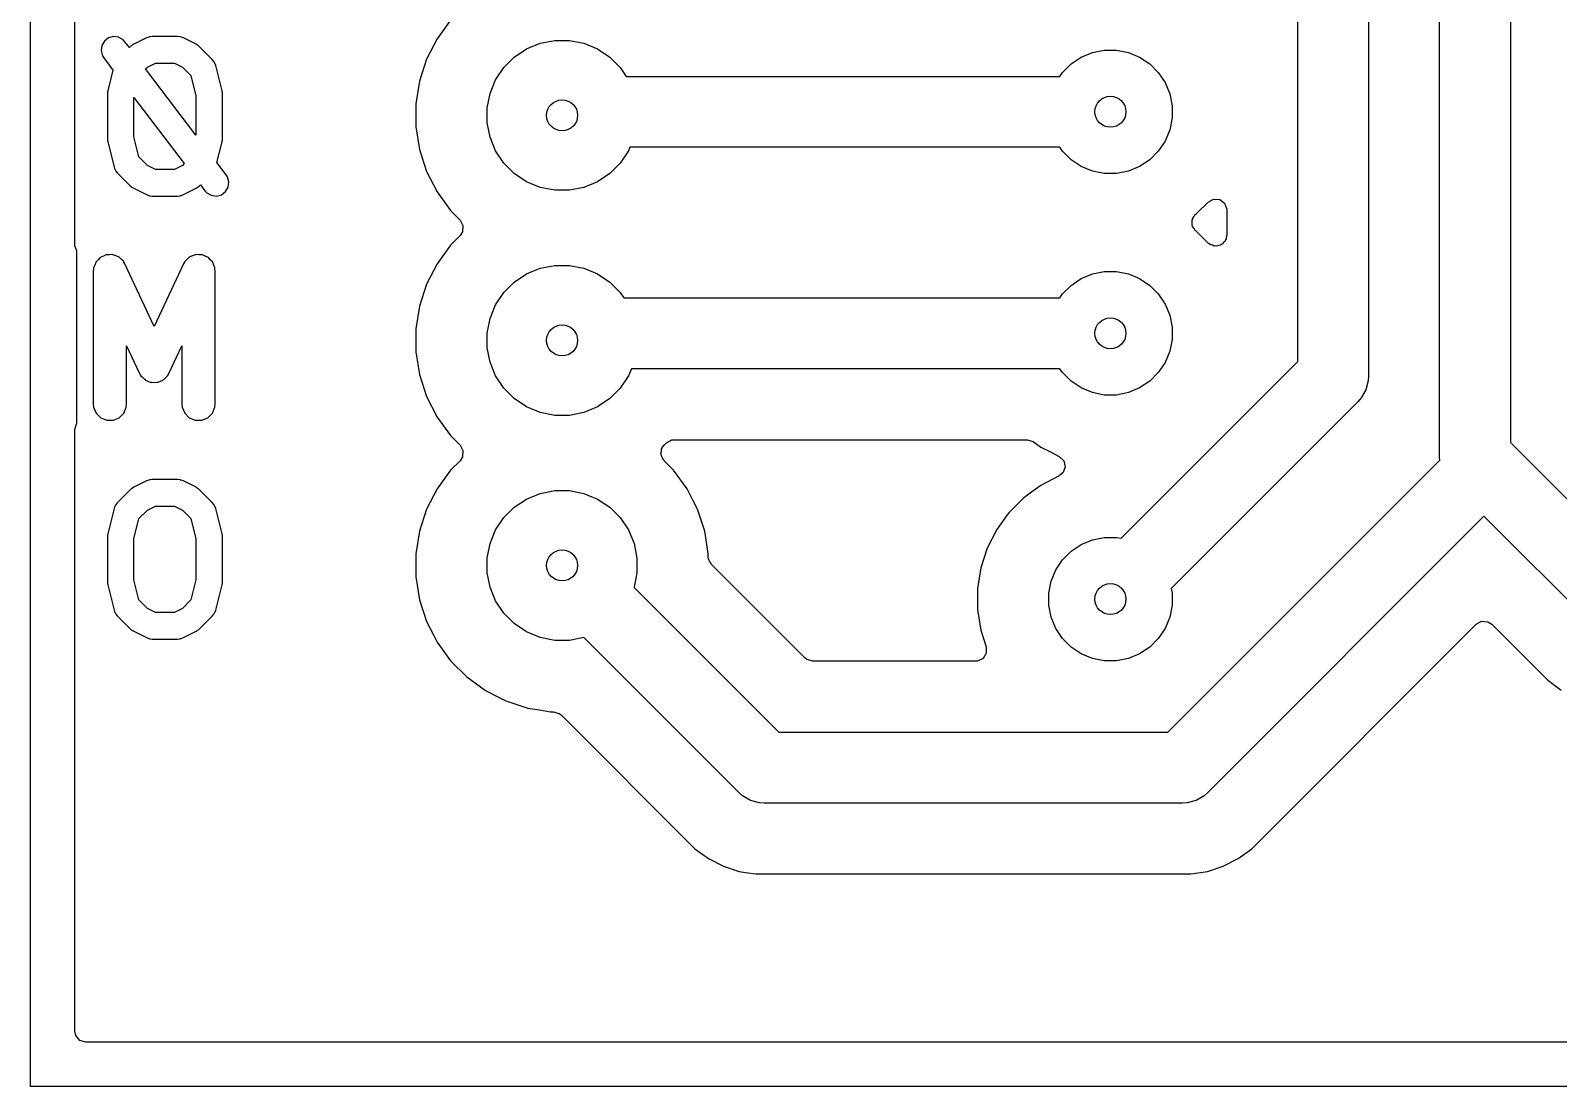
# Model space of a CAD drawing. Extents: x 116 to 150, y -102 to -78.5.
# Drawn here: x 116 to 133.25, y -102 to -90.08 of the extents above; entities that cross this region are included whole.
import ezdxf

# ---------------------------------------------------------------- set-up
doc = ezdxf.new("R2010")
doc.units = 0
doc.layers.add('BLACK', color=7, linetype='CONTINUOUS')

msp = doc.modelspace()

# ---------------------------------------------------------------- linework, layer by layer
at = {"layer": 'BLACK', "linetype": 'CONTINUOUS'}
for p, q in [((116, -102), (116, -78.5)), ((130.3049, -93.819414), (130.3049, -88.6506)), ((131.1049, -88.816286), (131.1049, -93.9851)), ((116.5005, -91.958427), (116.5005, -88.957553)), ((131.9066, -94.8983), (131.9066, -89.3141)), ((132.7066, -89.479786), (132.7066, -94.732614)), ((120.741066, -89.964774), (120.588368, -90.174945)), ((116.833052, -90.201541), (116.803615, -90.252127)), ((116.879607, -90.16607), (116.833052, -90.201541)), ((116.936191, -90.151117), (116.879607, -90.16607)), ((116.99419, -90.158954), (116.936191, -90.151117)), ((117.044776, -90.188391), (116.99419, -90.158954)), ((117.064804, -90.209922), (117.044776, -90.188391)), ((117.306977, -90.166664), (117.164121, -90.238093)), ((117.334441, -90.156155), (117.306977, -90.166664)), ((117.339815, -90.155773), (117.334441, -90.156155)), ((117.344796, -90.15371), (117.339815, -90.155773)), ((117.37406, -90.150828), (117.344796, -90.15371)), ((117.659774, -90.150828), (117.37406, -90.150828)), ((117.689038, -90.15371), (117.659774, -90.150828)), ((117.694015, -90.155771), (117.689038, -90.15371)), ((117.699393, -90.156154), (117.694015, -90.155771)), ((117.726856, -90.166664), (117.699393, -90.156154)), ((117.869714, -90.238093), (117.726856, -90.166664)), ((120.588368, -90.174945), (120.470422, -90.406423)), ((121.753258, -90.226601), (121.916685, -90.194093)), ((121.916685, -90.194093), (122.083315, -90.194093)), ((122.083315, -90.194093), (122.246742, -90.226601)), ((116.803615, -90.252127), (116.795778, -90.310126)), ((116.795778, -90.310126), (116.810731, -90.36671)), ((116.810731, -90.36671), (116.826174, -90.391734)), ((117.115226, -90.276101), (117.064804, -90.209922)), ((117.125137, -90.266191), (117.115226, -90.276101)), ((117.136639, -90.25675), (117.125137, -90.266191)), ((117.139235, -90.253758), (117.136639, -90.25675)), ((117.143744, -90.250919), (117.139235, -90.253758)), ((117.147867, -90.247536), (117.143744, -90.250919)), ((117.151529, -90.246019), (117.147867, -90.247536)), ((117.164121, -90.238093), (117.151529, -90.246019)), ((117.882307, -90.24602), (117.869714, -90.238093)), ((117.885967, -90.247536), (117.882307, -90.24602)), ((117.890086, -90.250917), (117.885967, -90.247536)), ((117.8946, -90.253758), (117.890086, -90.250917)), ((117.897196, -90.256751), (117.8946, -90.253758)), ((117.908698, -90.266191), (117.897196, -90.256751)), ((118.051555, -90.409048), (117.908698, -90.266191)), ((121.460766, -90.382941), (121.599313, -90.290367)), ((121.599313, -90.290367), (121.753258, -90.226601)), ((122.246742, -90.226601), (122.400687, -90.290367)), ((122.400687, -90.290367), (122.539234, -90.382941)), ((127.860022, -90.382655), (127.986801, -90.330142)), ((127.986801, -90.330142), (128.121388, -90.303371)), ((128.121388, -90.303371), (128.258612, -90.303371)), ((128.258612, -90.303371), (128.393199, -90.330142)), ((128.393199, -90.330142), (128.519978, -90.382655)), ((116.826174, -90.391734), (116.930381, -90.528506)), ((116.930381, -90.528506), (116.871396, -90.764447)), ((117.298692, -90.516899), (117.320057, -90.495534)), ((117.866917, -91.262694), (117.298692, -90.516899)), ((117.320057, -90.495534), (117.40947, -90.450828)), ((117.40947, -90.450828), (117.624364, -90.450828)), ((117.624364, -90.450828), (117.713778, -90.495535)), ((117.713778, -90.495535), (117.810044, -90.591801)), ((118.07021, -90.431778), (118.051555, -90.409048)), ((118.074478, -90.442083), (118.07021, -90.431778)), ((118.081117, -90.451043), (118.074478, -90.442083)), ((118.09101, -90.478734), (118.081117, -90.451043)), ((118.162438, -90.764448), (118.09101, -90.478734)), ((120.470422, -90.406423), (120.39014, -90.653506)), ((121.250367, -90.639313), (121.342941, -90.500766)), ((121.342941, -90.500766), (121.460766, -90.382941)), ((122.539234, -90.382941), (122.657059, -90.500766)), ((122.657059, -90.500766), (122.723365, -90.6)), ((127.648893, -90.555925), (127.745925, -90.458893)), ((127.745925, -90.458893), (127.860022, -90.382655)), ((128.519978, -90.382655), (128.634075, -90.458893)), ((128.634075, -90.458893), (128.731107, -90.555925)), ((117.810044, -90.591801), (117.866917, -90.819291)), ((120.39014, -90.653506), (120.3495, -90.910097)), ((121.186601, -90.793258), (121.250367, -90.639313)), ((122.723365, -90.6), (127.619443, -90.6)), ((127.619443, -90.6), (127.648893, -90.555925)), ((128.731107, -90.555925), (128.807345, -90.670022)), ((128.807345, -90.670022), (128.859858, -90.796801)), ((116.867419, -90.795724), (116.866917, -90.800828)), ((116.866917, -90.800828), (116.866917, -91.300828)), ((116.868713, -90.782585), (116.867094, -90.793537)), ((116.867094, -90.793537), (116.867419, -90.795724)), ((116.869799, -90.771564), (116.868713, -90.782585)), ((116.870645, -90.769519), (116.869799, -90.771564)), ((116.871396, -90.764447), (116.870645, -90.769519)), ((117.166917, -91.282362), (117.166917, -90.838959)), ((117.166917, -90.838959), (117.735143, -91.584756)), ((117.866917, -90.819291), (117.866917, -91.262694)), ((118.163187, -90.769519), (118.162438, -90.764448)), ((118.164035, -90.771564), (118.163187, -90.769519)), ((118.16512, -90.782586), (118.164035, -90.771564)), ((118.16674, -90.793537), (118.16512, -90.782586)), ((118.166414, -90.795724), (118.16674, -90.793537)), ((118.166917, -90.800828), (118.166414, -90.795724)), ((118.166917, -91.300828), (118.166917, -90.800828)), ((121.154093, -90.956685), (121.186601, -90.793258)), ((128.859858, -90.796801), (128.886629, -90.931388)), ((120.3495, -90.910097), (120.3495, -91.169902)), ((121.154093, -91.123315), (121.154093, -90.956685)), ((128.886629, -90.931388), (128.886629, -91.068612)), ((120.3495, -91.169902), (120.39014, -91.426493)), ((121.186601, -91.286742), (121.154093, -91.123315)), ((128.859858, -91.203199), (128.807345, -91.329978)), ((128.886629, -91.068612), (128.859858, -91.203199)), ((116.866917, -91.300828), (116.867419, -91.305931)), ((116.867419, -91.305931), (116.867094, -91.308119)), ((116.867094, -91.308119), (116.868713, -91.31907)), ((116.868713, -91.31907), (116.869799, -91.330092)), ((116.869799, -91.330092), (116.870645, -91.332136)), ((116.870645, -91.332136), (116.871396, -91.337209)), ((116.871396, -91.337209), (116.942825, -91.622922)), ((117.22379, -91.509854), (117.166917, -91.282362)), ((118.103453, -91.573148), (118.162438, -91.337208)), ((118.162438, -91.337208), (118.163187, -91.332136)), ((118.163187, -91.332136), (118.164035, -91.330092)), ((118.164035, -91.330092), (118.16512, -91.319069)), ((118.16512, -91.319069), (118.16674, -91.308119)), ((118.166414, -91.305931), (118.166917, -91.300828)), ((118.16674, -91.308119), (118.166414, -91.305931)), ((121.250367, -91.440687), (121.186601, -91.286742)), ((122.766486, -91.4), (122.749633, -91.440687)), ((127.619443, -91.4), (122.766486, -91.4)), ((127.648893, -91.444075), (127.619443, -91.4)), ((128.807345, -91.329978), (128.731107, -91.444075)), ((117.320057, -91.606121), (117.22379, -91.509854)), ((117.735143, -91.584756), (117.713778, -91.606121)), ((118.207661, -91.709921), (118.103453, -91.573148)), ((120.39014, -91.426493), (120.470422, -91.673576)), ((121.342941, -91.579234), (121.250367, -91.440687)), ((121.460766, -91.697059), (121.342941, -91.579234)), ((122.657059, -91.579234), (122.539234, -91.697059)), ((122.749633, -91.440687), (122.657059, -91.579234)), ((127.745925, -91.541107), (127.648893, -91.444075)), ((127.860022, -91.617345), (127.745925, -91.541107)), ((128.634075, -91.541107), (128.519978, -91.617345)), ((128.731107, -91.444075), (128.634075, -91.541107)), ((116.942825, -91.622922), (116.952718, -91.650613)), ((116.952718, -91.650613), (116.959357, -91.659573)), ((116.959357, -91.659573), (116.963625, -91.669877)), ((116.963625, -91.669877), (116.98228, -91.692608)), ((116.98228, -91.692608), (117.125137, -91.835466)), ((117.40947, -91.650828), (117.320057, -91.606121)), ((117.624365, -91.650828), (117.40947, -91.650828)), ((117.713778, -91.606121), (117.624365, -91.650828)), ((118.223103, -91.734945), (118.207661, -91.709921)), ((118.238057, -91.79153), (118.223103, -91.734945)), ((120.470422, -91.673576), (120.588368, -91.905054)), ((121.599313, -91.789633), (121.460766, -91.697059)), ((122.539234, -91.697059), (122.400687, -91.789633)), ((127.986801, -91.669858), (127.860022, -91.617345)), ((128.121388, -91.696629), (127.986801, -91.669858)), ((128.258612, -91.696629), (128.121388, -91.696629)), ((128.393199, -91.669858), (128.258612, -91.696629)), ((128.519978, -91.617345), (128.393199, -91.669858)), ((117.125137, -91.835466), (117.136643, -91.844909)), ((117.136643, -91.844909), (117.139236, -91.847899)), ((117.139236, -91.847899), (117.143741, -91.850735)), ((117.143741, -91.850735), (117.147867, -91.854121)), ((117.147867, -91.854121), (117.15153, -91.855638)), ((117.15153, -91.855638), (117.164121, -91.863564)), ((117.164121, -91.863564), (117.306979, -91.934992)), ((117.726855, -91.934992), (117.869714, -91.863564)), ((117.869714, -91.863564), (117.882304, -91.855638)), ((117.882304, -91.855638), (117.885968, -91.854121)), ((117.885968, -91.854121), (117.890093, -91.850735)), ((117.890093, -91.850735), (117.894599, -91.847899)), ((117.894599, -91.847899), (117.897192, -91.844909)), ((117.897192, -91.844909), (117.908698, -91.835466)), ((117.908698, -91.835466), (117.918608, -91.825555)), ((117.918608, -91.825555), (117.969031, -91.891734)), ((117.969031, -91.891734), (117.989059, -91.913265)), ((117.989059, -91.913265), (118.039645, -91.942702)), ((118.154228, -91.935585), (118.200783, -91.900115)), ((118.200783, -91.900115), (118.23022, -91.849529)), ((118.23022, -91.849529), (118.238057, -91.79153)), ((120.588368, -91.905054), (120.741066, -92.115225)), ((121.753258, -91.853399), (121.599313, -91.789633)), ((121.916685, -91.885907), (121.753258, -91.853399)), ((122.083315, -91.885907), (121.916685, -91.885907)), ((122.246742, -91.853399), (122.083315, -91.885907)), ((122.400687, -91.789633), (122.246742, -91.853399)), ((116.5005, -92.505309), (116.5005, -91.958427)), ((117.306979, -91.934992), (117.334442, -91.945502)), ((117.334442, -91.945502), (117.339817, -91.945883)), ((117.339817, -91.945883), (117.344796, -91.947946)), ((117.344796, -91.947946), (117.37406, -91.950828)), ((117.37406, -91.950828), (117.659774, -91.950828)), ((117.659774, -91.950828), (117.689038, -91.947946)), ((117.689038, -91.947946), (117.694016, -91.945883)), ((117.694016, -91.945883), (117.699392, -91.945502)), ((117.699392, -91.945502), (117.726855, -91.934992)), ((118.039645, -91.942702), (118.097643, -91.950539)), ((118.097643, -91.950539), (118.154228, -91.935585)), ((129.16751, -92.144517), (129.292719, -92.019308)), ((129.292719, -92.019308), (129.354042, -91.985823)), ((129.354042, -91.985823), (129.423734, -91.990807)), ((129.423734, -91.990807), (129.479667, -92.032679)), ((129.479667, -92.032679), (129.504084, -92.098143)), ((129.504084, -92.098143), (129.5044, -92.106989)), ((120.741066, -92.115225), (120.741071, -92.115231)), ((120.741071, -92.115231), (120.848159, -92.222319)), ((120.848159, -92.222319), (120.881644, -92.283642)), ((129.111756, -92.225375), (129.115984, -92.217361)), ((129.114016, -92.251695), (129.111756, -92.225375)), ((129.112505, -92.278069), (129.114016, -92.251695)), ((129.115984, -92.217361), (129.116503, -92.208314)), ((129.116503, -92.208314), (129.132034, -92.186942)), ((129.132034, -92.186942), (129.144362, -92.16358)), ((129.144362, -92.16358), (129.156924, -92.152694)), ((129.156924, -92.152694), (129.157579, -92.151794)), ((129.157579, -92.151794), (129.158277, -92.151522)), ((129.158277, -92.151522), (129.160401, -92.149682)), ((129.160401, -92.149682), (129.1605, -92.149609)), ((129.1605, -92.149609), (129.16751, -92.144517)), ((129.5044, -92.106989), (129.5044, -92.393011)), ((120.848159, -92.397681), (120.741071, -92.504768)), ((120.87666, -92.353334), (120.848159, -92.397681)), ((120.881644, -92.283642), (120.87666, -92.353334)), ((129.116959, -92.285959), (129.112505, -92.278069)), ((129.117735, -92.294988), (129.116959, -92.285959)), ((129.133865, -92.315906), (129.117735, -92.294988)), ((129.146853, -92.338912), (129.133865, -92.315906)), ((129.153217, -92.345098), (129.146853, -92.338912)), ((129.16751, -92.355483), (129.153217, -92.345098)), ((129.293357, -92.48133), (129.16751, -92.355483)), ((129.488753, -92.446295), (129.484715, -92.46005)), ((129.497183, -92.434697), (129.488753, -92.446295)), ((129.498401, -92.413439), (129.497183, -92.434697)), ((129.5044, -92.393011), (129.498401, -92.413439)), ((116.500816, -92.514155), (116.5005, -92.505309)), ((116.521147, -92.568664), (116.500816, -92.514155)), ((116.521147, -94.519222), (116.521147, -92.568664)), ((116.851527, -92.614815), (116.822041, -92.628574)), ((116.855704, -92.614631), (116.851527, -92.614815)), ((116.859568, -92.613031), (116.855704, -92.614631)), ((116.892109, -92.613031), (116.859568, -92.613031)), ((116.924615, -92.611602), (116.892109, -92.613031)), ((116.928545, -92.613031), (116.924615, -92.611602)), ((116.932726, -92.613031), (116.928545, -92.613031)), ((116.962796, -92.625486), (116.932726, -92.613031)), ((117.859568, -92.613031), (117.829517, -92.625477)), ((117.863747, -92.613031), (117.859568, -92.613031)), ((117.867679, -92.611601), (117.863747, -92.613031)), ((117.900198, -92.613031), (117.867679, -92.611601)), ((117.932726, -92.613031), (117.900198, -92.613031)), ((117.936589, -92.614631), (117.932726, -92.613031)), ((117.940767, -92.614815), (117.936589, -92.614631)), ((117.970252, -92.628574), (117.940767, -92.614815)), ((120.741066, -92.504774), (120.588368, -92.714945)), ((120.741071, -92.504768), (120.741066, -92.504774)), ((129.293967, -92.481923), (129.293357, -92.48133)), ((129.299197, -92.486724), (129.293967, -92.481923)), ((129.303658, -92.488761), (129.299197, -92.486724)), ((129.322518, -92.502673), (129.303658, -92.488761)), ((129.343386, -92.506904), (129.322518, -92.502673)), ((129.362753, -92.515749), (129.343386, -92.506904)), ((129.376942, -92.513708), (129.362753, -92.515749)), ((129.390994, -92.516558), (129.376942, -92.513708)), ((129.410837, -92.508835), (129.390994, -92.516558)), ((129.431911, -92.505805), (129.410837, -92.508835)), ((129.442744, -92.496417), (129.431911, -92.505805)), ((129.456107, -92.491217), (129.442744, -92.496417)), ((129.468625, -92.473991), (129.456107, -92.491217)), ((129.484715, -92.46005), (129.468625, -92.473991)), ((116.711015, -92.772882), (116.708647, -92.796928)), ((116.711685, -92.766083), (116.710821, -92.76846)), ((116.710821, -92.76846), (116.711015, -92.772882)), ((116.71225, -92.760349), (116.711685, -92.766083)), ((116.724705, -92.730278), (116.71225, -92.760349)), ((116.735823, -92.699705), (116.724705, -92.730278)), ((116.738645, -92.696622), (116.735823, -92.699705)), ((116.740246, -92.692759), (116.738645, -92.696622)), ((116.763256, -92.669748), (116.740246, -92.692759)), ((116.785232, -92.645752), (116.763256, -92.669748)), ((116.789021, -92.643983), (116.785232, -92.645752)), ((116.791978, -92.641027), (116.789021, -92.643983)), ((116.822041, -92.628574), (116.791978, -92.641027)), ((116.99337, -92.636604), (116.962796, -92.625486)), ((116.996452, -92.639426), (116.99337, -92.636604)), ((117.000316, -92.641027), (116.996452, -92.639426)), ((117.023326, -92.664037), (117.000316, -92.641027)), ((117.047323, -92.686013), (117.023326, -92.664037)), ((117.050259, -92.69097), (117.047323, -92.686013)), ((117.052048, -92.692759), (117.050259, -92.69097)), ((117.053742, -92.69685), (117.052048, -92.692759)), ((117.066056, -92.717637), (117.053742, -92.69685)), ((117.396147, -93.424974), (117.066056, -92.717637)), ((117.726238, -92.717637), (117.396147, -93.424974)), ((117.738549, -92.696853), (117.726238, -92.717637)), ((117.740246, -92.692759), (117.738549, -92.696853)), ((117.742036, -92.690968), (117.740246, -92.692759)), ((117.744972, -92.686013), (117.742036, -92.690968)), ((117.768966, -92.664038), (117.744972, -92.686013)), ((117.791978, -92.641027), (117.768966, -92.664038)), ((117.79584, -92.639427), (117.791978, -92.641027)), ((117.798924, -92.636603), (117.79584, -92.639427)), ((117.829517, -92.625477), (117.798924, -92.636603)), ((118.000316, -92.641027), (117.970252, -92.628574)), ((118.003272, -92.643983), (118.000316, -92.641027)), ((118.007062, -92.645752), (118.003272, -92.643983)), ((118.029047, -92.669758), (118.007062, -92.645752)), ((118.052048, -92.692759), (118.029047, -92.669758)), ((118.053646, -92.696619), (118.052048, -92.692759)), ((118.056472, -92.699704), (118.053646, -92.696619)), ((118.067598, -92.730302), (118.056472, -92.699704)), ((118.080044, -92.760349), (118.067598, -92.730302)), ((118.080608, -92.766079), (118.080044, -92.760349)), ((118.081474, -92.76846), (118.080608, -92.766079)), ((118.081279, -92.772889), (118.081474, -92.76846)), ((118.083647, -92.796928), (118.081279, -92.772889)), ((120.588368, -92.714945), (120.470422, -92.946423)), ((121.599313, -92.830367), (121.753258, -92.766601)), ((121.753258, -92.766601), (121.916685, -92.734093)), ((121.916685, -92.734093), (122.083315, -92.734093)), ((122.083315, -92.734093), (122.246742, -92.766601)), ((122.246742, -92.766601), (122.400687, -92.830367)), ((116.708647, -92.796928), (116.708647, -94.296928)), ((118.083647, -94.296928), (118.083647, -92.796928)), ((120.470422, -92.946423), (120.39014, -93.193506)), ((121.342941, -93.040766), (121.460766, -92.922941)), ((121.460766, -92.922941), (121.599313, -92.830367)), ((122.400687, -92.830367), (122.539234, -92.922941)), ((122.539234, -92.922941), (122.657059, -93.040766)), ((127.648893, -93.055925), (127.745925, -92.958893)), ((127.745925, -92.958893), (127.860022, -92.882655)), ((127.860022, -92.882655), (127.986801, -92.830142)), ((127.986801, -92.830142), (128.121388, -92.803371)), ((128.121388, -92.803371), (128.258612, -92.803371)), ((128.258612, -92.803371), (128.393199, -92.830142)), ((128.393199, -92.830142), (128.519978, -92.882655)), ((128.519978, -92.882655), (128.634075, -92.958893)), ((128.634075, -92.958893), (128.731107, -93.055925)), ((121.250367, -93.179313), (121.342941, -93.040766)), ((122.657059, -93.040766), (122.696638, -93.1)), ((122.696638, -93.1), (127.619443, -93.1)), ((127.619443, -93.1), (127.648893, -93.055925)), ((128.731107, -93.055925), (128.807345, -93.170022)), ((120.39014, -93.193506), (120.3495, -93.450097)), ((121.186601, -93.333258), (121.250367, -93.179313)), ((128.807345, -93.170022), (128.859858, -93.296801)), ((128.859858, -93.296801), (128.886629, -93.431388)), ((120.3495, -93.450097), (120.3495, -93.709902)), ((121.154093, -93.496685), (121.186601, -93.333258)), ((128.886629, -93.431388), (128.886629, -93.568612)), ((117.083647, -94.296928), (117.083647, -93.642095)), ((117.083647, -93.642095), (117.226238, -93.947648)), ((117.566056, -93.947648), (117.708647, -93.642096)), ((117.708647, -93.642096), (117.708647, -94.296928)), ((121.154093, -93.663315), (121.154093, -93.496685)), ((128.886629, -93.568612), (128.859858, -93.703199)), ((120.3495, -93.709902), (120.39014, -93.966493)), ((121.186601, -93.826742), (121.154093, -93.663315)), ((121.250367, -93.980687), (121.186601, -93.826742)), ((128.310601, -95.813712), (130.3049, -93.819414)), ((128.859858, -93.703199), (128.807345, -93.829978)), ((117.226238, -93.947648), (117.234173, -93.961042)), ((117.234173, -93.961042), (117.235823, -93.96558)), ((117.235823, -93.96558), (117.238762, -93.968789)), ((117.238762, -93.968789), (117.244972, -93.979272)), ((117.244972, -93.979272), (117.265985, -93.998516)), ((117.265985, -93.998516), (117.285232, -94.019533)), ((117.507062, -94.019533), (117.526312, -93.998513)), ((117.526312, -93.998513), (117.547323, -93.979272)), ((117.547323, -93.979272), (117.55353, -93.968792)), ((117.55353, -93.968792), (117.556472, -93.965581)), ((117.556472, -93.965581), (117.558123, -93.961038)), ((117.558123, -93.961038), (117.566056, -93.947648)), ((120.39014, -93.966493), (120.470422, -94.213576)), ((121.342941, -94.119234), (121.250367, -93.980687)), ((122.749633, -93.980687), (122.657059, -94.119234)), ((122.783055, -93.9), (122.749633, -93.980687)), ((127.619443, -93.9), (122.783055, -93.9)), ((127.648893, -93.944075), (127.619443, -93.9)), ((127.745925, -94.041107), (127.648893, -93.944075)), ((128.731107, -93.944075), (128.634075, -94.041107)), ((128.807345, -93.829978), (128.731107, -93.944075)), ((131.1049, -93.9851), (131.101478, -94.03731)), ((117.285232, -94.019533), (117.29278, -94.023055)), ((117.29278, -94.023055), (117.298924, -94.028682)), ((117.298924, -94.028682), (117.325711, -94.038422)), ((117.325711, -94.038422), (117.351527, -94.05047)), ((117.351527, -94.05047), (117.359846, -94.050835)), ((117.359846, -94.050835), (117.367679, -94.053684)), ((117.367679, -94.053684), (117.396153, -94.052431)), ((117.396153, -94.052431), (117.424615, -94.053683)), ((117.424615, -94.053683), (117.432444, -94.050835)), ((117.432444, -94.050835), (117.440767, -94.05047)), ((117.440767, -94.05047), (117.466592, -94.038418)), ((117.466592, -94.038418), (117.49337, -94.028681)), ((117.49337, -94.028681), (117.499512, -94.023056)), ((117.499512, -94.023056), (117.507062, -94.019533)), ((121.460766, -94.237059), (121.342941, -94.119234)), ((122.657059, -94.119234), (122.539234, -94.237059)), ((127.860022, -94.117345), (127.745925, -94.041107)), ((127.986801, -94.169858), (127.860022, -94.117345)), ((128.121388, -94.196629), (127.986801, -94.169858)), ((128.393199, -94.169858), (128.258612, -94.196629)), ((128.519978, -94.117345), (128.393199, -94.169858)), ((128.634075, -94.041107), (128.519978, -94.117345)), ((131.074452, -94.138174), (131.022241, -94.228605)), ((131.101478, -94.03731), (131.074452, -94.138174)), ((116.708647, -94.296928), (116.71225, -94.333507)), ((116.71225, -94.333507), (116.740246, -94.401097)), ((117.052048, -94.401097), (117.080044, -94.333507)), ((117.080044, -94.333507), (117.083647, -94.296928)), ((117.708647, -94.296928), (117.71225, -94.333507)), ((117.71225, -94.333507), (117.740246, -94.401097)), ((118.052048, -94.401097), (118.080044, -94.333507)), ((118.080044, -94.333507), (118.083647, -94.296928)), ((120.470422, -94.213576), (120.588368, -94.445054)), ((121.599313, -94.329633), (121.460766, -94.237059)), ((121.753258, -94.393399), (121.599313, -94.329633)), ((122.400687, -94.329633), (122.246742, -94.393399)), ((122.539234, -94.237059), (122.400687, -94.329633)), ((128.258612, -94.196629), (128.121388, -94.196629)), ((130.987743, -94.267942), (128.876287, -96.379398)), ((131.022241, -94.228605), (130.987743, -94.267942)), ((116.740246, -94.401097), (116.791978, -94.452829)), ((116.791978, -94.452829), (116.859568, -94.480825)), ((116.859568, -94.480825), (116.932726, -94.480825)), ((116.932726, -94.480825), (117.000316, -94.452829)), ((117.000316, -94.452829), (117.052048, -94.401097)), ((117.740246, -94.401097), (117.791978, -94.452829)), ((117.791978, -94.452829), (117.859568, -94.480825)), ((117.859568, -94.480825), (117.932726, -94.480825)), ((117.932726, -94.480825), (118.000316, -94.452829)), ((118.000316, -94.452829), (118.052048, -94.401097)), ((120.588368, -94.445054), (120.741066, -94.655225)), ((121.916685, -94.425907), (121.753258, -94.393399)), ((122.083315, -94.425907), (121.916685, -94.425907)), ((122.246742, -94.393399), (122.083315, -94.425907)), ((116.5005, -94.587095), (116.520185, -94.520056)), ((116.5005, -96.957553), (116.5005, -94.587095)), ((116.520185, -94.520056), (116.521147, -94.519222)), ((120.741066, -94.655225), (120.741071, -94.655231)), ((120.741071, -94.655231), (120.848159, -94.762319)), ((120.848159, -94.762319), (120.881644, -94.823642)), ((120.881644, -94.823642), (120.87666, -94.893334)), ((123.115838, -94.858843), (123.121454, -94.833024)), ((123.119001, -94.867326), (123.115838, -94.858843)), ((123.121454, -94.833024), (123.12334, -94.806665)), ((123.12334, -94.806665), (123.129159, -94.797609)), ((123.129159, -94.797609), (123.130691, -94.79057)), ((123.130691, -94.79057), (123.151836, -94.762323)), ((123.151836, -94.762323), (123.177344, -94.736815)), ((123.177344, -94.736815), (123.238666, -94.703333)), ((123.238666, -94.703333), (123.265022, -94.7005)), ((123.265022, -94.7005), (127.249253, -94.7005)), ((127.249253, -94.7005), (127.316292, -94.720185)), ((127.316292, -94.720185), (127.322138, -94.724182)), ((127.322138, -94.724182), (127.374626, -94.762316)), ((127.374626, -94.762316), (127.403567, -94.783343)), ((127.403567, -94.783343), (127.512665, -94.838931)), ((127.512665, -94.838931), (127.611941, -94.889515)), ((132.7066, -94.732614), (134.073986, -96.1)), ((120.848159, -94.937681), (120.741071, -95.044768)), ((120.87666, -94.893334), (120.848159, -94.937681)), ((123.118356, -94.876357), (123.119001, -94.867326)), ((123.131019, -94.899548), (123.118356, -94.876357)), ((123.140253, -94.924307), (123.131019, -94.899548)), ((123.1475, -94.929732), (123.140253, -94.924307)), ((123.15184, -94.93768), (123.1475, -94.929732)), ((123.258931, -95.044771), (123.15184, -94.93768)), ((127.611941, -94.889515), (127.662737, -94.93749)), ((127.679532, -95.005311), (127.656995, -95.071446)), ((127.662737, -94.93749), (127.679532, -95.005311)), ((128.837714, -98.0017), (131.908723, -94.93069)), ((131.908723, -94.93069), (131.9066, -94.8983)), ((117.306977, -95.166664), (117.164121, -95.238093)), ((117.334441, -95.156155), (117.306977, -95.166664)), ((117.339815, -95.155773), (117.334441, -95.156155)), ((117.344796, -95.15371), (117.339815, -95.155773)), ((117.37406, -95.150828), (117.344796, -95.15371)), ((117.659774, -95.150828), (117.37406, -95.150828)), ((117.689038, -95.15371), (117.659774, -95.150828)), ((117.694015, -95.155771), (117.689038, -95.15371)), ((117.699393, -95.156154), (117.694015, -95.155771)), ((117.726856, -95.166664), (117.699393, -95.156154)), ((117.869714, -95.238093), (117.726856, -95.166664)), ((120.741066, -95.044774), (120.588368, -95.254945)), ((120.741071, -95.044768), (120.741066, -95.044774)), ((123.411634, -95.254949), (123.258931, -95.044771)), ((127.611941, -95.110485), (127.403566, -95.216657)), ((127.656995, -95.071446), (127.611941, -95.110485)), ((117.125137, -95.266191), (116.98228, -95.409048)), ((117.136639, -95.25675), (117.125137, -95.266191)), ((117.139235, -95.253758), (117.136639, -95.25675)), ((117.143744, -95.250919), (117.139235, -95.253758)), ((117.147867, -95.247536), (117.143744, -95.250919)), ((117.151529, -95.246019), (117.147867, -95.247536)), ((117.164121, -95.238093), (117.151529, -95.246019)), ((117.882307, -95.24602), (117.869714, -95.238093)), ((117.885967, -95.247536), (117.882307, -95.24602)), ((117.890086, -95.250917), (117.885967, -95.247536)), ((117.8946, -95.253758), (117.890086, -95.250917)), ((117.897196, -95.256751), (117.8946, -95.253758)), ((117.908698, -95.266191), (117.897196, -95.256751)), ((118.051555, -95.409048), (117.908698, -95.266191)), ((120.588368, -95.254945), (120.470422, -95.486423)), ((121.460766, -95.462941), (121.599313, -95.370367)), ((121.599313, -95.370367), (121.753258, -95.306601)), ((121.753258, -95.306601), (121.916685, -95.274093)), ((121.916685, -95.274093), (122.083315, -95.274093)), ((122.083315, -95.274093), (122.246742, -95.306601)), ((122.246742, -95.306601), (122.400687, -95.370367)), ((122.400687, -95.370367), (122.539234, -95.462941)), ((123.476933, -95.383105), (123.411634, -95.254949)), ((127.212487, -95.355485), (127.045485, -95.522487)), ((127.212488, -95.355485), (127.212487, -95.355485)), ((127.21249, -95.355483), (127.212488, -95.355485)), ((127.339532, -95.263181), (127.21249, -95.355483)), ((127.403566, -95.216657), (127.339532, -95.263181)), ((116.942825, -95.478734), (116.871396, -95.764447)), ((116.952718, -95.451043), (116.942825, -95.478734)), ((116.959357, -95.442082), (116.952718, -95.451043)), ((116.963625, -95.431779), (116.959357, -95.442082)), ((116.98228, -95.409048), (116.963625, -95.431779)), ((117.22379, -95.591801), (117.320057, -95.495534)), ((117.320057, -95.495534), (117.40947, -95.450828)), ((117.40947, -95.450828), (117.624364, -95.450828)), ((117.624364, -95.450828), (117.713778, -95.495535)), ((117.713778, -95.495535), (117.810044, -95.591801)), ((118.07021, -95.431778), (118.051555, -95.409048)), ((118.074478, -95.442083), (118.07021, -95.431778)), ((118.081117, -95.451043), (118.074478, -95.442083)), ((118.09101, -95.478734), (118.081117, -95.451043)), ((118.162438, -95.764448), (118.09101, -95.478734)), ((120.470422, -95.486423), (120.39014, -95.733506)), ((121.342941, -95.580766), (121.460766, -95.462941)), ((122.539234, -95.462941), (122.657059, -95.580766)), ((123.529577, -95.486423), (123.476933, -95.383105)), ((123.529577, -95.486425), (123.529577, -95.486423)), ((123.529579, -95.486428), (123.529577, -95.486425)), ((123.60986, -95.733507), (123.529579, -95.486428)), ((127.026477, -95.54865), (126.906657, -95.713566)), ((127.045483, -95.52249), (127.026477, -95.54865)), ((127.045485, -95.522488), (127.045483, -95.52249)), ((127.045485, -95.522487), (127.045485, -95.522488)), ((117.166917, -95.819293), (117.22379, -95.591801)), ((117.810044, -95.591801), (117.866917, -95.819291)), ((121.186601, -95.873258), (121.250367, -95.719313)), ((121.250367, -95.719313), (121.342941, -95.580766)), ((122.657059, -95.580766), (122.749633, -95.719313)), ((122.749633, -95.719313), (122.813399, -95.873258)), ((126.906657, -95.713566), (126.799433, -95.924003)), ((132.4067, -95.564086), (129.286243, -98.684543)), ((133.625457, -96.782843), (132.4067, -95.564086)), ((116.867419, -95.795724), (116.866917, -95.800828)), ((116.866917, -95.800828), (116.866917, -96.300828)), ((116.868713, -95.782585), (116.867094, -95.793537)), ((116.867094, -95.793537), (116.867419, -95.795724)), ((116.869799, -95.771564), (116.868713, -95.782585)), ((116.870645, -95.769519), (116.869799, -95.771564)), ((116.871396, -95.764447), (116.870645, -95.769519)), ((117.166917, -96.282362), (117.166917, -95.819293)), ((117.866917, -95.819291), (117.866917, -96.282364)), ((118.163187, -95.769519), (118.162438, -95.764448)), ((118.164035, -95.771564), (118.163187, -95.769519)), ((118.16512, -95.782586), (118.164035, -95.771564)), ((118.16674, -95.793537), (118.16512, -95.782586)), ((118.166414, -95.795724), (118.16674, -95.793537)), ((118.166917, -95.800828), (118.166414, -95.795724)), ((118.166917, -96.300828), (118.166917, -95.800828)), ((120.39014, -95.733506), (120.3495, -95.990097)), ((121.154093, -96.036685), (121.186601, -95.873258)), ((122.813399, -95.873258), (122.845907, -96.036685)), ((123.625143, -95.83), (123.60986, -95.733507)), ((123.6505, -95.990097), (123.625143, -95.83)), ((127.745925, -95.958893), (127.860022, -95.882655)), ((127.860022, -95.882655), (127.986801, -95.830142)), ((127.986801, -95.830142), (128.121388, -95.803371)), ((128.121388, -95.803371), (128.258612, -95.803371)), ((128.258612, -95.803371), (128.310601, -95.813712)), ((120.3495, -95.990097), (120.3495, -96.249902)), ((121.154093, -96.203315), (121.154093, -96.036685)), ((122.845907, -96.036685), (122.845907, -96.203315)), ((123.6505, -96.021374), (123.6505, -95.990097)), ((123.653334, -96.047732), (123.6505, -96.021374)), ((123.686819, -96.109055), (123.653334, -96.047732)), ((126.799433, -95.924003), (126.726446, -96.148631)), ((127.572655, -96.170022), (127.648893, -96.055925)), ((127.648893, -96.055925), (127.745925, -95.958893)), ((121.186601, -96.366742), (121.154093, -96.203315)), ((122.845907, -96.203315), (122.813399, -96.366742)), ((124.742645, -97.164881), (123.686819, -96.109055)), ((126.726446, -96.148631), (126.6895, -96.381902)), ((127.520142, -96.296801), (127.572655, -96.170022)), ((116.866917, -96.300828), (116.867419, -96.305931)), ((116.867419, -96.305931), (116.867094, -96.308119)), ((116.867094, -96.308119), (116.868713, -96.31907)), ((116.868713, -96.31907), (116.869799, -96.330092)), ((116.869799, -96.330092), (116.870645, -96.332136)), ((116.870645, -96.332136), (116.871396, -96.337209)), ((116.871396, -96.337209), (116.942825, -96.622922)), ((117.22379, -96.509854), (117.166917, -96.282362)), ((117.866917, -96.282364), (117.810044, -96.509854)), ((118.09101, -96.622922), (118.162438, -96.337208)), ((118.162438, -96.337208), (118.163187, -96.332136)), ((118.163187, -96.332136), (118.164035, -96.330092)), ((118.164035, -96.330092), (118.16512, -96.319069)), ((118.16512, -96.319069), (118.16674, -96.308119)), ((118.166414, -96.305931), (118.166917, -96.300828)), ((118.16674, -96.308119), (118.166414, -96.305931)), ((120.3495, -96.249902), (120.39014, -96.506493)), ((121.250367, -96.520687), (121.186601, -96.366742)), ((122.813399, -96.366742), (122.813114, -96.367428)), ((122.813114, -96.367428), (124.447386, -98.0017)), ((126.6895, -96.381902), (126.6895, -96.618097)), ((127.493371, -96.431388), (127.520142, -96.296801)), ((128.876287, -96.379398), (128.886629, -96.431388)), ((117.320057, -96.606121), (117.22379, -96.509854)), ((117.810044, -96.509854), (117.713778, -96.606121)), ((120.39014, -96.506493), (120.470422, -96.753576)), ((121.342941, -96.659234), (121.250367, -96.520687)), ((127.493371, -96.568612), (127.493371, -96.431388)), ((127.520142, -96.703199), (127.493371, -96.568612)), ((128.886629, -96.568612), (128.859858, -96.703199)), ((128.886629, -96.431388), (128.886629, -96.568612)), ((116.942825, -96.622922), (116.952718, -96.650613)), ((116.952718, -96.650613), (116.959357, -96.659573)), ((116.959357, -96.659573), (116.963625, -96.669877)), ((116.963625, -96.669877), (116.98228, -96.692608)), ((116.98228, -96.692608), (117.125137, -96.835466)), ((117.40947, -96.650828), (117.320057, -96.606121)), ((117.624365, -96.650828), (117.40947, -96.650828)), ((117.713778, -96.606121), (117.624365, -96.650828)), ((117.908698, -96.835466), (118.051555, -96.692608)), ((118.051555, -96.692608), (118.07021, -96.669877)), ((118.07021, -96.669877), (118.074477, -96.659573)), ((118.074477, -96.659573), (118.081117, -96.650613)), ((118.081117, -96.650613), (118.09101, -96.622922)), ((120.470422, -96.753576), (120.550813, -96.911349)), ((121.460766, -96.777059), (121.342941, -96.659234)), ((126.6895, -96.618097), (126.726447, -96.851369)), ((127.572655, -96.829978), (127.520142, -96.703199)), ((128.859858, -96.703199), (128.807345, -96.829978)), ((132.319019, -96.783845), (132.380342, -96.75036)), ((132.380342, -96.75036), (132.450034, -96.755344)), ((132.450034, -96.755344), (132.494381, -96.783845)), ((117.125137, -96.835466), (117.136643, -96.844909)), ((117.136643, -96.844909), (117.139236, -96.847899)), ((117.139236, -96.847899), (117.143741, -96.850735)), ((117.143741, -96.850735), (117.147867, -96.854121)), ((117.147867, -96.854121), (117.15153, -96.855638)), ((117.15153, -96.855638), (117.164121, -96.863564)), ((117.164121, -96.863564), (117.306979, -96.934992)), ((117.726855, -96.934992), (117.869714, -96.863564)), ((117.869714, -96.863564), (117.882304, -96.855638)), ((117.882304, -96.855638), (117.885968, -96.854121)), ((117.885968, -96.854121), (117.890093, -96.850735)), ((117.890093, -96.850735), (117.894599, -96.847899)), ((117.894599, -96.847899), (117.897192, -96.844909)), ((117.897192, -96.844909), (117.908698, -96.835466)), ((120.550813, -96.911349), (120.588366, -96.985051)), ((121.599313, -96.869633), (121.460766, -96.777059)), ((121.753258, -96.933399), (121.599313, -96.869633)), ((126.726447, -96.851369), (126.726447, -96.851372)), ((126.726447, -96.851372), (126.787374, -97.038882)), ((127.648893, -96.944075), (127.572655, -96.829978)), ((128.807345, -96.829978), (128.731107, -96.944075)), ((129.785474, -99.31739), (132.319019, -96.783845)), ((132.494381, -96.783845), (133.126226, -97.41569)), ((116.5005, -101.3755), (116.5005, -96.957553)), ((117.306979, -96.934992), (117.334442, -96.945502)), ((117.334442, -96.945502), (117.339817, -96.945883)), ((117.339817, -96.945883), (117.344796, -96.947946)), ((117.344796, -96.947946), (117.37406, -96.950828)), ((117.37406, -96.950828), (117.659774, -96.950828)), ((117.659774, -96.950828), (117.689038, -96.947946)), ((117.689038, -96.947946), (117.694016, -96.945883)), ((117.694016, -96.945883), (117.699392, -96.945502)), ((117.699392, -96.945502), (117.726855, -96.934992)), ((120.588366, -96.985051), (120.741069, -97.195229)), ((121.916685, -96.965907), (121.753258, -96.933399)), ((122.083315, -96.965907), (121.916685, -96.965907)), ((122.246742, -96.933399), (122.083315, -96.965907)), ((122.247428, -96.933114), (122.246742, -96.933399)), ((123.998857, -98.684543), (122.247428, -96.933114)), ((126.787374, -97.038882), (126.789369, -97.108723)), ((127.745925, -97.041107), (127.648893, -96.944075)), ((127.860022, -97.117345), (127.745925, -97.041107)), ((128.634075, -97.041107), (128.519978, -97.117345)), ((128.731107, -96.944075), (128.634075, -97.041107)), ((120.741069, -97.195229), (120.924771, -97.378931)), ((124.763287, -97.181515), (124.742645, -97.164881)), ((124.830326, -97.2012), (124.763287, -97.181515)), ((126.669443, -97.2012), (124.830326, -97.2012)), ((126.690588, -97.199384), (126.669443, -97.2012)), ((126.753289, -97.168556), (126.690588, -97.199384)), ((126.789369, -97.108723), (126.753289, -97.168556)), ((127.986801, -97.169858), (127.860022, -97.117345)), ((128.121388, -97.196629), (127.986801, -97.169858)), ((128.258612, -97.196629), (128.121388, -97.196629)), ((128.393199, -97.169858), (128.258612, -97.196629)), ((128.519978, -97.117345), (128.393199, -97.169858)), ((120.924771, -97.378931), (121.134949, -97.531634)), ((133.126226, -97.41569), (133.279101, -97.52676)), ((121.134949, -97.531634), (121.282445, -97.606787)), ((121.282445, -97.606787), (121.366423, -97.649577)), ((121.366423, -97.649577), (121.366425, -97.649577)), ((121.366425, -97.649577), (121.366428, -97.649579)), ((121.366428, -97.649579), (121.613507, -97.72986)), ((121.613507, -97.72986), (121.745706, -97.750797)), ((121.745706, -97.750797), (121.870098, -97.7705)), ((121.870098, -97.7705), (121.870103, -97.7705)), ((121.870103, -97.7705), (121.901374, -97.7705)), ((121.901374, -97.7705), (121.968413, -97.790185)), ((121.968413, -97.790185), (121.989055, -97.806819)), ((121.989055, -97.806819), (123.499626, -99.31739)), ((124.447386, -98.0017), (128.837714, -98.0017)), ((124.038195, -98.719041), (123.998857, -98.684543)), ((124.128626, -98.771252), (124.038195, -98.719041)), ((124.22949, -98.798278), (124.128626, -98.771252)), ((124.2817, -98.8017), (124.22949, -98.798278)), ((129.0034, -98.8017), (124.2817, -98.8017)), ((129.05561, -98.798278), (129.0034, -98.8017)), ((129.156474, -98.771252), (129.05561, -98.798278)), ((129.246905, -98.719041), (129.156474, -98.771252)), ((129.286243, -98.684543), (129.246905, -98.719041)), ((123.499626, -99.31739), (123.652501, -99.42846)), ((129.632599, -99.42846), (129.785474, -99.31739)), ((123.652501, -99.42846), (123.820868, -99.514247)), ((123.820868, -99.514247), (124.000582, -99.57264)), ((129.284518, -99.57264), (129.464232, -99.514247)), ((129.464232, -99.514247), (129.632599, -99.42846)), ((124.000582, -99.57264), (124.07057, -99.583725)), ((124.07057, -99.583725), (124.187213, -99.6022)), ((124.187213, -99.6022), (124.187218, -99.6022)), ((124.187218, -99.6022), (129.097886, -99.6022)), ((129.097886, -99.6022), (129.284518, -99.57264)), ((116.511706, -101.427011), (116.5005, -101.3755)), ((116.557461, -101.479815), (116.511706, -101.427011)), ((116.6245, -101.4995), (116.557461, -101.479815)), ((149.3755, -101.4995), (116.6245, -101.4995)), ((150, -102), (116, -102))]:
    msp.add_line(p, q, dxfattribs=at)
at = {"layer": 'BLACK'}
for centre in [(122, -91.04), (128.19, -91), (122, -93.58), (128.19, -93.5), (122, -96.12), (128.19, -96.5)]:
    msp.add_circle(centre, 0.175, dxfattribs=at)
at = {"layer": 'WHITE'}
for centre in [(122, -91.04), (128.19, -91), (122, -93.58), (128.19, -93.5), (122, -96.12), (128.19, -96.5)]:
    msp.add_circle(centre, 0.175, dxfattribs=at)

doc.saveas('drawing.dxf')
